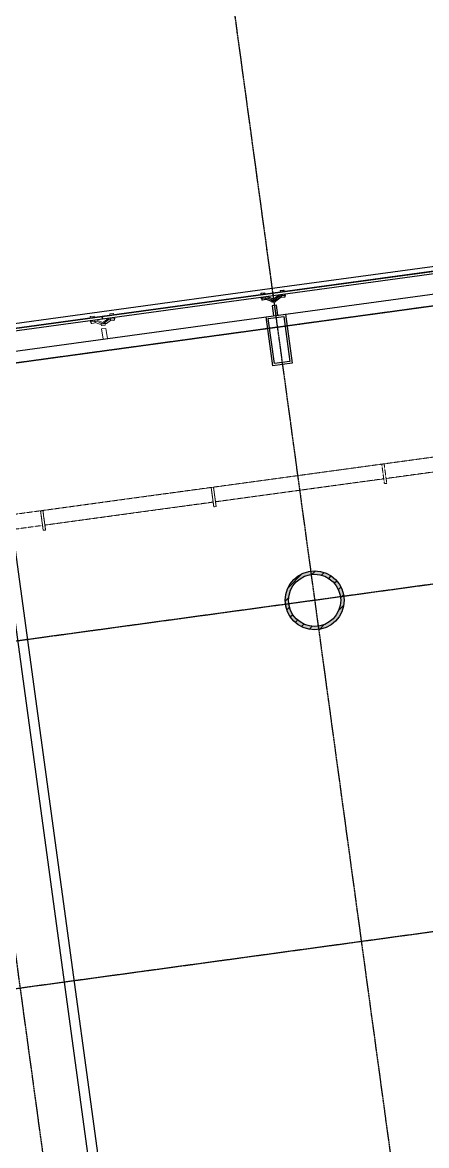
# Model space of a CAD drawing. Header units: millimetres. Extents: x -174040 to 151923, y -227569 to 142020.
# Drawn here: x -155376 to -151269, y 107138 to 118551 of the extents above; entities that cross this region are included whole.
import ezdxf

# ---------------------------------------------------------------- set-up
doc = ezdxf.new("R2010")
doc.units = ezdxf.units.MM
doc.header["$LTSCALE"] = 5
doc.linetypes.add('DASH', pattern=[0.35, 0.25, -0.1])
doc.linetypes.add('E-RG-1F$0$$0$DOTE', pattern=[2.42, 2, -0.2, 0.02, -0.2])
doc.layers.add('A-GLAZ', color=140, linetype='Continuous', lineweight=5)
doc.layers.add('A-GLAZ-CWMG', color=3, linetype='Continuous', lineweight=5)
for name, color, linetype in [('A-HOLE', 2, 'Continuous'), ('A—轴线、尺寸', 1, 'Continuous'), ('A—门窗', 135, 'Continuous'), ('E-COLS-F3$0$0S-COLS-HATCH', 8, 'Continuous'), ('E-COLS-F3$0$0S-COLS-HATCH-I', 8, 'Continuous'), ('E-COLS-F3$0$0S-COLS-LINE', 4, 'Continuous'), ('轴线100', 1, 'Continuous'), ('隐藏墙体', 80, 'Continuous')]:
    doc.layers.add(name, color=color, linetype=linetype)

# ---------------------------------------------------------------- blocks, each defined once
blk = doc.blocks.new('Rectangular Mullion - Icon Glass Fins-10826584-E2 号楼三层平面图 3RD FLOOR PLAN')
at = {"layer": 'A-GLAZ', "color": 8}
for p, q in [((-22, 100), (-22, 205)), ((-22, 205), (22, 205)), ((22, 205), (22, 100)), ((22, 100), (-22, 100))]:
    blk.add_line(p, q, dxfattribs=at)
blk = doc.blocks.new('Rectangular Mullion - 15x150 rectangular Louver Frame-10887454-E2 号楼三层平面图 3RD FLOOR PLAN')
at = {"layer": 'A-GLAZ-CWMG', "color": 8}
for p, q in [((25841, 143828), (26703, 143828)), ((26703, 143678), (25841, 143678))]:
    blk.add_line(p, q, dxfattribs=at)
blk = doc.blocks.new('Rectangular Mullion - 15x150 rectangular Louver Frame-10887550-E2 号楼三层平面图 3RD FLOOR PLAN')
at = {"layer": 'A-GLAZ-CWMG', "color": 8}
for p, q in [((26703, 143828), (27566, 143828)), ((27566, 143678), (26703, 143678))]:
    blk.add_line(p, q, dxfattribs=at)
blk = doc.blocks.new('Rectangular Mullion - 15x150 rectangular Louver Frame-10887461-E2 号楼三层平面图 3RD FLOOR PLAN')
at = {"layer": 'A-GLAZ-CWMG', "color": 8}
for p, q in [((27591, 143828), (27955, 143828)), ((27955, 143678), (27591, 143678))]:
    blk.add_line(p, q, dxfattribs=at)
blk = doc.blocks.new('Rectangular Mullion - 15x150 rectangular Louver Frame-V25-E2 号楼三层平面图 3RD FLOOR PLAN')
at = {"layer": 'A-GLAZ-CWMG', "color": 8}
for p, q in [((32841, 143828), (34566, 143828)), ((34566, 143678), (32841, 143678))]:
    blk.add_line(p, q, dxfattribs=at)
blk = doc.blocks.new('Rectangular Mullion - 15x150 rectangular Louver Frame-10887571-E2 号楼三层平面图 3RD FLOOR PLAN')
at = {"layer": 'A-GLAZ-CWMG', "color": 8}
for p, q in [((27955, 143828), (29316, 143828)), ((29316, 143678), (27955, 143678))]:
    blk.add_line(p, q, dxfattribs=at)
blk = doc.blocks.new('Rectangular Mullion - 25 x 200 Louver Vert-6167497-E2 号楼三层平面图 3RD FLOOR PLAN')
at = {"layer": 'A-GLAZ-CWMG', "color": 8}
for p, q in [((-13, 125), (12, 125)), ((-13, -75), (-13, 125)), ((12, 125), (12, -75)), ((12, -75), (-13, -75))]:
    blk.add_line(p, q, dxfattribs=at)
blk = doc.blocks.new('RECTANGULAR_MULLION_-_25_2')
at = {"layer": 'A-GLAZ-CWMG', "color": 8, "linetype": 'DASH'}
for p, q in [((-12, 125), (12, 125)), ((-12, -75), (-12, 125)), ((12, 125), (12, -75)), ((12, -75), (-12, -75))]:
    blk.add_line(p, q, dxfattribs=at)
blk = doc.blocks.new('XRE3')
at = {"layer": 'E-COLS-F3$0$0S-COLS-HATCH'}
h = blk.add_hatch(color=18, dxfattribs=at)
edge = h.paths.add_edge_path(flags=17)
edge.add_arc((11691372, -6096540), 265, 0, 360)
edge = h.paths.add_edge_path()
edge.add_arc((11691372, -6096540), 300, 0, 360)
at = {"layer": 'E-COLS-F3$0$0S-COLS-HATCH-I'}
h = blk.add_hatch(dxfattribs=at)
h.set_pattern_fill('ANSI31', color=256, scale=600, style=0)
h.set_pattern_definition([(45, (0, 0), (-53.0330086, 53.0330086), [])])
edge = h.paths.add_edge_path(flags=17)
edge.add_arc((11691372, -6096540), 265, 0, 360)
edge = h.paths.add_edge_path()
edge.add_arc((11691372, -6096540), 300, 0, 360)
at = {"layer": 'E-COLS-F3$0$0S-COLS-LINE', "color": 255}
for radius in [300, 265]:
    blk.add_circle((11691372, -6096540), radius, dxfattribs=at)
blk = doc.blocks.new('A$C1C9D1350')
at = {"layer": '轴线100', "linetype": 'E-RG-1F$0$$0$DOTE'}
for p, q in [((-274955.1, 128061.6), (-271026.2, 99318.1)), ((-278422.8, 127587.6), (-274494, 98844.1)), ((-252496.2, 118817.2), (-291998, 113417.8)), ((-259052.5, 115095), (-291618.9, 110643.6)), ((-262393.1, 111105.8), (-291144.9, 107175.8))]:
    blk.add_line(p, q, dxfattribs=at)

msp = doc.modelspace()

# ---------------------------------------------------------------- linework, layer by layer
at = {"layer": 'A-GLAZ', "color": 8}
for p, q in [((-154687.2, 115561.9), (-154681.4, 115562.7)), ((-154687.2, 115561.9), (-154681.4, 115562.7)), ((-154687.2, 115561.9), (-154685.2, 115547)), ((-154687.2, 115561.9), (-154685.2, 115547)), ((-154686.7, 115521.2), (-154684.7, 115506.2)), ((-154686.7, 115521.2), (-154684.7, 115506.2)), ((-154677.4, 115507.2), (-154684.7, 115506.2)), ((-154677.4, 115507.2), (-154684.7, 115506.2)), ((-154681.8, 115521.8), (-154677.7, 115492)), ((-154681.8, 115521.8), (-154677.7, 115492)), ((-154681.4, 115562.7), (-154647.6, 115567.3)), ((-154681.4, 115562.7), (-154647.6, 115567.3)), ((-154642.4, 115512), (-154677.4, 115507.2)), ((-154642.4, 115512), (-154677.4, 115507.2)), ((-154638, 115497.4), (-154671.9, 115492.8)), ((-154638, 115497.4), (-154671.9, 115492.8)), ((-154645.6, 115552.4), (-154647.6, 115567.3)), ((-154645.6, 115552.4), (-154647.6, 115567.3)), ((-154642.4, 115512), (-154624.9, 115514.4)), ((-154642.4, 115512), (-154624.9, 115514.4)), ((-154638, 115497.4), (-154642.1, 115527.3)), ((-154638, 115497.4), (-154642.1, 115527.3)), ((-154591.1, 115483.8), (-154638.7, 115501.6)), ((-154591.1, 115483.8), (-154638.7, 115501.6)), ((-154558.1, 115503.4), (-154626.9, 115529.3)), ((-154558.1, 115503.4), (-154626.9, 115529.3)), ((-154624.9, 115514.4), (-154556.1, 115488.6)), ((-154624.9, 115514.4), (-154556.1, 115488.6)), ((-154498.8, 115546.8), (-154558.1, 115503.4)), ((-154498.8, 115546.8), (-154558.1, 115503.4)), ((-154556.1, 115488.6), (-154496.8, 115531.9)), ((-154556.1, 115488.6), (-154496.8, 115531.9)), ((-154531.3, 115491.9), (-154531.9, 115495.9)), ((-154531.3, 115491.9), (-154531.9, 115495.9)), ((-154531.3, 115491.9), (-154531.9, 115495.9)), ((-154531.3, 115491.9), (-154531.9, 115495.9)), ((-154480.1, 115523.3), (-154521.1, 115493.3)), ((-154480.1, 115523.3), (-154521.1, 115493.3)), ((-154496.8, 115531.9), (-154479.2, 115534.3)), ((-154496.8, 115531.9), (-154479.2, 115534.3)), ((-154489.1, 115589), (-154455.2, 115593.6)), ((-154489.1, 115589), (-154455.2, 115593.6)), ((-154489.1, 115589), (-154487, 115574.1)), ((-154489.1, 115589), (-154487, 115574.1)), ((-154483.6, 115548.9), (-154479.5, 115519.1)), ((-154483.6, 115548.9), (-154479.5, 115519.1)), ((-154445.7, 115523.7), (-154479.5, 115519.1)), ((-154445.7, 115523.7), (-154479.5, 115519.1)), ((-154444.2, 115539.1), (-154479.2, 115534.3)), ((-154444.2, 115539.1), (-154479.2, 115534.3)), ((-154455.2, 115593.6), (-154449.4, 115594.4)), ((-154455.2, 115593.6), (-154449.4, 115594.4)), ((-154447.4, 115579.5), (-154449.4, 115594.4)), ((-154447.4, 115579.5), (-154449.4, 115594.4)), ((-154439.9, 115524.5), (-154445.7, 115523.7)), ((-154439.9, 115524.5), (-154445.7, 115523.7)), ((-154437, 115540.1), (-154444.2, 115539.1)), ((-154437, 115540.1), (-154444.2, 115539.1)), ((-154439.9, 115524.5), (-154444, 115554.3)), ((-154439.9, 115524.5), (-154444, 115554.3)), ((-154437, 115540.1), (-154439, 115555)), ((-154437, 115540.1), (-154439, 115555)), ((-154671.9, 115492.8), (-154677.7, 115492)), ((-154671.9, 115492.8), (-154677.7, 115492)), ((-154591.1, 115483.8), (-154556.1, 115488.6)), ((-154591.1, 115483.8), (-154556.1, 115488.6)), ((-154591.1, 115483.8), (-154573.6, 115486.2)), ((-154591.1, 115483.8), (-154573.6, 115486.2)), ((-154581.4, 115489.1), (-154580.9, 115485.2)), ((-154581.4, 115489.1), (-154580.9, 115485.2)), ((-154581.4, 115489.1), (-154580.9, 115485.2)), ((-154581.4, 115489.1), (-154580.9, 115485.2)), ((-154575.9, 115485.8), (-154573.9, 115471)), ((-154575.9, 115485.8), (-154573.9, 115471)), ((-154575.9, 115485.8), (-154573.9, 115471)), ((-154575.9, 115485.8), (-154573.9, 115471)), ((-154575.9, 115485.8), (-154573.9, 115471)), ((-154575.9, 115485.8), (-154573.9, 115471)), ((-154575.9, 115485.8), (-154573.9, 115471)), ((-154575.9, 115485.8), (-154573.9, 115471)), ((-154540, 115475.6), (-154573.9, 115471)), ((-154540, 115475.6), (-154573.9, 115471)), ((-154540, 115475.6), (-154573.9, 115471)), ((-154540, 115475.6), (-154573.9, 115471)), ((-154568.1, 115471.8), (-154573.9, 115471)), ((-154568.1, 115471.8), (-154573.9, 115471)), ((-154568.1, 115471.8), (-154573.9, 115471)), ((-154568.1, 115471.8), (-154573.9, 115471)), ((-154573.6, 115486.2), (-154556.1, 115488.6)), ((-154573.6, 115486.2), (-154556.1, 115488.6)), ((-154534.2, 115476.4), (-154568.1, 115471.8)), ((-154534.2, 115476.4), (-154568.1, 115471.8)), ((-154534.2, 115476.4), (-154568.1, 115471.8)), ((-154534.2, 115476.4), (-154568.1, 115471.8)), ((-154556.1, 115488.6), (-154521.1, 115493.3)), ((-154556.1, 115488.6), (-154521.1, 115493.3)), ((-154556.1, 115488.6), (-154538.6, 115490.9)), ((-154556.1, 115488.6), (-154538.6, 115490.9)), ((-154534.2, 115476.4), (-154540, 115475.6)), ((-154534.2, 115476.4), (-154540, 115475.6)), ((-154534.2, 115476.4), (-154540, 115475.6)), ((-154534.2, 115476.4), (-154540, 115475.6)), ((-154538.6, 115490.9), (-154521.1, 115493.3)), ((-154538.6, 115490.9), (-154521.1, 115493.3)), ((-154534.2, 115476.4), (-154536.3, 115491.3)), ((-154534.2, 115476.4), (-154536.3, 115491.3)), ((-154534.2, 115476.4), (-154536.3, 115491.3)), ((-154534.2, 115476.4), (-154536.3, 115491.3)), ((-154534.2, 115476.4), (-154536.3, 115491.3)), ((-154534.2, 115476.4), (-154536.3, 115491.3)), ((-154534.2, 115476.4), (-154536.3, 115491.3)), ((-154534.2, 115476.4), (-154536.3, 115491.3))]:
    msp.add_line(p, q, dxfattribs=at)
at = {"layer": 'A-GLAZ-CWMG', "color": 8, "linetype": 'DASH'}
for p, q in [((-151700.1, 114066), (-149991, 114299.7)), ((-149970.6, 114151), (-151679.7, 113917.4)), ((-153433.9, 113829), (-151724.8, 114062.7)), ((-151704.5, 113914), (-153413.6, 113680.4)), ((-155167.8, 113592), (-153458.7, 113825.7)), ((-153438.4, 113677), (-155147.5, 113443.4)), ((-155771.5, 113509.5), (-155192.6, 113588.7)), ((-155172.3, 113440), (-155751.2, 113360.9))]:
    msp.add_line(p, q, dxfattribs=at)
at = {"layer": 'A-HOLE'}
for points in [[(-158615.4, 104940.5), (-158997.9, 107738.6), (-160830.8, 107489.1), (-161650.1, 113483.4), (-155606.3, 114308.5), (-153961.1, 102271.9)], [(-158526, 105024.9), (-158912.3, 107851.2), (-160745.3, 107601.7), (-161537.5, 113397.8), (-155691.9, 114195.9), (-154046.6, 102159.3), (-144485.5, 103466.1), (-144593.9, 104259.3)]]:
    msp.add_lwpolyline(points, dxfattribs=at)
at = {"layer": 'A—轴线、尺寸', "linetype": 'E-RG-1F$0$$0$DOTE'}
for p, q in [((-154437.7, 127541.4), (-152785.4, 115453)), ((-128511.1, 118771), (-171480.7, 112897.6))]:
    msp.add_line(p, q, dxfattribs=at)
at = {"layer": 'A—门窗'}
for p, q in [((-162944.7, 114468.5), (-153260.4, 115792.2)), ((-162908.2, 114423), (-153253.7, 115742.7)), ((-153253.7, 115742.7), (-154566.3, 115563.3)), ((-154562.9, 115538.1), (-153250.2, 115717.5)), ((-154566.3, 115563.3), (-156300.2, 115326.3)), ((-156296.7, 115301.1), (-154562.9, 115538.1)), ((-154562.9, 115538.1), (-154566.3, 115563.3)), ((-154566.3, 115563.3), (-154562.9, 115538.1))]:
    msp.add_line(p, q, dxfattribs=at)
msp.add_lwpolyline([(-160385.3, 97810.9), (-162629.4, 114229), (-153222.5, 115514.8)], dxfattribs=at)
at = {"layer": '隐藏墙体', "color": 135}
for p, q in [((-153260.4, 115792.2), (-145443.8, 116860.7)), ((-153253.7, 115742.7), (-145437, 116811.1)), ((-153222.5, 115514.8), (-145405.9, 116583.2)), ((-152832.4, 115800.3), (-153253.7, 115742.7)), ((-153250.2, 115717.5), (-152829, 115775.1))]:
    msp.add_line(p, q, dxfattribs=at)
at = {"layer": '隐藏墙体', "color": 8}
for p, q in [((-151098.5, 116037.3), (-152832.4, 115800.3)), ((-152953.3, 115798.9), (-152947.5, 115799.7)), ((-152953.3, 115798.9), (-152947.5, 115799.7)), ((-152953.3, 115798.9), (-152951.3, 115784)), ((-152953.3, 115798.9), (-152951.3, 115784)), ((-152952.8, 115758.2), (-152950.8, 115743.2)), ((-152952.8, 115758.2), (-152950.8, 115743.2)), ((-152943.5, 115744.2), (-152950.8, 115743.2)), ((-152943.5, 115744.2), (-152950.8, 115743.2)), ((-152947.9, 115758.8), (-152943.8, 115729)), ((-152947.9, 115758.8), (-152943.8, 115729)), ((-152947.5, 115799.7), (-152913.7, 115804.3)), ((-152947.5, 115799.7), (-152913.7, 115804.3)), ((-152938, 115729.8), (-152943.8, 115729)), ((-152938, 115729.8), (-152943.8, 115729)), ((-152908.5, 115749), (-152943.5, 115744.2)), ((-152908.5, 115749), (-152943.5, 115744.2)), ((-152904.2, 115734.4), (-152938, 115729.8)), ((-152904.2, 115734.4), (-152938, 115729.8)), ((-152911.7, 115789.4), (-152913.7, 115804.3)), ((-152911.7, 115789.4), (-152913.7, 115804.3)), ((-152908.5, 115749), (-152891, 115751.4)), ((-152908.5, 115749), (-152891, 115751.4)), ((-152904.2, 115734.4), (-152908.2, 115764.3)), ((-152904.2, 115734.4), (-152908.2, 115764.3)), ((-152857.2, 115720.8), (-152904.8, 115738.6)), ((-152857.2, 115720.8), (-152904.8, 115738.6)), ((-152824.2, 115740.4), (-152893, 115766.3)), ((-152824.2, 115740.4), (-152893, 115766.3)), ((-152891, 115751.4), (-152822.2, 115725.6)), ((-152891, 115751.4), (-152822.2, 115725.6)), ((-152857.2, 115720.8), (-152822.2, 115725.6)), ((-152857.2, 115720.8), (-152822.2, 115725.6)), ((-152847.5, 115726.1), (-152847, 115722.2)), ((-152847.5, 115726.1), (-152847, 115722.2)), ((-152847.5, 115726.1), (-152847, 115722.2)), ((-152847.5, 115726.1), (-152847, 115722.2)), ((-152839.7, 115723.2), (-152822.2, 115725.6)), ((-152839.7, 115723.2), (-152822.2, 115725.6)), ((-152764.9, 115783.8), (-152824.2, 115740.4)), ((-152764.9, 115783.8), (-152824.2, 115740.4)), ((-152822.2, 115725.6), (-152762.9, 115768.9)), ((-152822.2, 115725.6), (-152762.9, 115768.9)), ((-152822.2, 115725.6), (-152787.2, 115730.3)), ((-152822.2, 115725.6), (-152787.2, 115730.3)), ((-152822.2, 115725.6), (-152804.7, 115727.9)), ((-152822.2, 115725.6), (-152804.7, 115727.9)), ((-152804.7, 115727.9), (-152787.2, 115730.3)), ((-152804.7, 115727.9), (-152787.2, 115730.3)), ((-152800.4, 115713.4), (-152802.4, 115728.3)), ((-152800.4, 115713.4), (-152802.4, 115728.3)), ((-152800.4, 115713.4), (-152802.4, 115728.3)), ((-152800.4, 115713.4), (-152802.4, 115728.3)), ((-152800.4, 115713.4), (-152802.4, 115728.3)), ((-152800.4, 115713.4), (-152802.4, 115728.3)), ((-152800.4, 115713.4), (-152802.4, 115728.3)), ((-152800.4, 115713.4), (-152802.4, 115728.3)), ((-152797.4, 115728.9), (-152798, 115732.9)), ((-152797.4, 115728.9), (-152798, 115732.9)), ((-152797.4, 115728.9), (-152798, 115732.9)), ((-152797.4, 115728.9), (-152798, 115732.9)), ((-152746.2, 115760.3), (-152787.2, 115730.3)), ((-152746.2, 115760.3), (-152787.2, 115730.3)), ((-152762.9, 115768.9), (-152745.4, 115771.3)), ((-152762.9, 115768.9), (-152745.4, 115771.3)), ((-152755.2, 115826), (-152721.4, 115830.6)), ((-152755.2, 115826), (-152721.4, 115830.6)), ((-152755.2, 115826), (-152753.2, 115811.1)), ((-152755.2, 115826), (-152753.2, 115811.1)), ((-152749.7, 115785.9), (-152745.6, 115756.1)), ((-152749.7, 115785.9), (-152745.6, 115756.1)), ((-152711.8, 115760.7), (-152745.6, 115756.1)), ((-152711.8, 115760.7), (-152745.6, 115756.1)), ((-152710.3, 115776.1), (-152745.4, 115771.3)), ((-152710.3, 115776.1), (-152745.4, 115771.3)), ((-152721.4, 115830.6), (-152715.6, 115831.4)), ((-152721.4, 115830.6), (-152715.6, 115831.4)), ((-152713.5, 115816.5), (-152715.6, 115831.4)), ((-152713.5, 115816.5), (-152715.6, 115831.4)), ((-152706, 115761.5), (-152711.8, 115760.7)), ((-152706, 115761.5), (-152711.8, 115760.7)), ((-152703.1, 115777.1), (-152710.3, 115776.1)), ((-152703.1, 115777.1), (-152710.3, 115776.1)), ((-152706, 115761.5), (-152710.1, 115791.3)), ((-152706, 115761.5), (-152710.1, 115791.3)), ((-152703.1, 115777.1), (-152705.1, 115792)), ((-152703.1, 115777.1), (-152705.1, 115792)), ((-152857.2, 115720.8), (-152839.7, 115723.2)), ((-152857.2, 115720.8), (-152839.7, 115723.2)), ((-152842, 115722.8), (-152840, 115708)), ((-152842, 115722.8), (-152840, 115708)), ((-152842, 115722.8), (-152840, 115708)), ((-152842, 115722.8), (-152840, 115708)), ((-152842, 115722.8), (-152840, 115708)), ((-152842, 115722.8), (-152840, 115708)), ((-152842, 115722.8), (-152840, 115708)), ((-152842, 115722.8), (-152840, 115708)), ((-152806.2, 115712.6), (-152840, 115708)), ((-152806.2, 115712.6), (-152840, 115708)), ((-152806.2, 115712.6), (-152840, 115708)), ((-152806.2, 115712.6), (-152840, 115708)), ((-152834.2, 115708.8), (-152840, 115708)), ((-152834.2, 115708.8), (-152840, 115708)), ((-152834.2, 115708.8), (-152840, 115708)), ((-152834.2, 115708.8), (-152840, 115708)), ((-152793.6, 115679), (-152837.2, 115673)), ((-152837.2, 115673), (-152823, 115569)), ((-152800.4, 115713.4), (-152834.2, 115708.8)), ((-152800.4, 115713.4), (-152834.2, 115708.8)), ((-152800.4, 115713.4), (-152834.2, 115708.8)), ((-152800.4, 115713.4), (-152834.2, 115708.8)), ((-152800.4, 115713.4), (-152806.2, 115712.6)), ((-152800.4, 115713.4), (-152806.2, 115712.6)), ((-152800.4, 115713.4), (-152806.2, 115712.6)), ((-152800.4, 115713.4), (-152806.2, 115712.6)), ((-152779.4, 115575), (-152793.6, 115679)), ((-152900.3, 115558.4, 0), (-152702.2, 115585.5, 0)), ((-152832.6, 115063, 0), (-152900.3, 115558.4, 0)), ((-152877.8, 115541.3, 0), (-152719.3, 115563, 0)), ((-152815.5, 115085.6, 0), (-152877.8, 115541.3, 0)), ((-152823, 115569), (-152779.4, 115575)), ((-152719.3, 115563, 0), (-152657, 115107.2, 0)), ((-152702.2, 115585.5, 0), (-152634.4, 115090.1, 0)), ((-152634.4, 115090.1, 0), (-152832.6, 115063, 0)), ((-152657, 115107.2, 0), (-152815.5, 115085.6, 0))]:
    msp.add_line(p, q, dxfattribs=at)
at = {"layer": '隐藏墙体', "color": 145}
for p, q in [((-152829, 115775.1), (-151095.1, 116012.1)), ((-152829, 115775.1), (-152832.4, 115800.3)), ((-152832.4, 115800.3), (-152829, 115775.1))]:
    msp.add_line(p, q, dxfattribs=at)

# ---------------------------------------------------------------- block references
at = {"layer": 'A-GLAZ-CWMG', "color": 8, "extrusion": (0, 0, -1)}
for name, p, rotation in [('Rectangular Mullion - Icon Glass Fins-10826584-E2 号楼三层平面图 3RD FLOOR PLAN', (154562.9, 115538.1), 172.2166604316104), ('RECTANGULAR_MULLION_-_25_2', (151702.3, 113990), 172.2166604316104), ('Rectangular Mullion - 25 x 200 Louver Vert-6167497-E2 号楼三层平面图 3RD FLOOR PLAN', (153436.2, 113753), 172.2166604276036), ('RECTANGULAR_MULLION_-_25_2', (153436.2, 113753), 172.2166604316179), ('RECTANGULAR_MULLION_-_25_2', (153436.2, 113753), 172.2166604316104), ('Rectangular Mullion - 25 x 200 Louver Vert-6167497-E2 号楼三层平面图 3RD FLOOR PLAN', (155170, 113516), 172.2166604276036), ('RECTANGULAR_MULLION_-_25_2', (155170, 113516), 172.2166604316179), ('RECTANGULAR_MULLION_-_25_2', (155170, 113516), 172.2166604316104)]:
    msp.add_blockref(name, p, dxfattribs=dict(at, rotation=rotation))
at = {"layer": 'A-GLAZ-CWMG', "color": 8, "linetype": 'DASH', "rotation": 7.783339572396223}
for name, p in [('Rectangular Mullion - 15x150 rectangular Louver Frame-V25-E2 号楼三层平面图 3RD FLOOR PLAN', (-164760.1, -32884.8)), ('Rectangular Mullion - 15x150 rectangular Louver Frame-10887571-E2 号楼三层平面图 3RD FLOOR PLAN', (-161292.3, -32410.8))]:
    msp.add_blockref(name, p, dxfattribs=at)
at = {"layer": 'A-GLAZ-CWMG', "color": 8, "rotation": 7.783339572396223}
for name in ['Rectangular Mullion - 15x150 rectangular Louver Frame-10887550-E2 号楼三层平面图 3RD FLOOR PLAN', 'Rectangular Mullion - 15x150 rectangular Louver Frame-10887461-E2 号楼三层平面图 3RD FLOOR PLAN', 'Rectangular Mullion - 15x150 rectangular Louver Frame-10887454-E2 号楼三层平面图 3RD FLOOR PLAN']:
    msp.add_blockref(name, (-161292.3, -32410.8), dxfattribs=at)
at = {"layer": 'A—门窗'}
msp.add_blockref('XRE3', (-11843778.7, 6209218.7), dxfattribs=at)
at = {"layer": '轴线100'}
msp.add_blockref('A$C1C9D1350', (120517.4, -520.6), dxfattribs=at)

doc.saveas('drawing.dxf')
